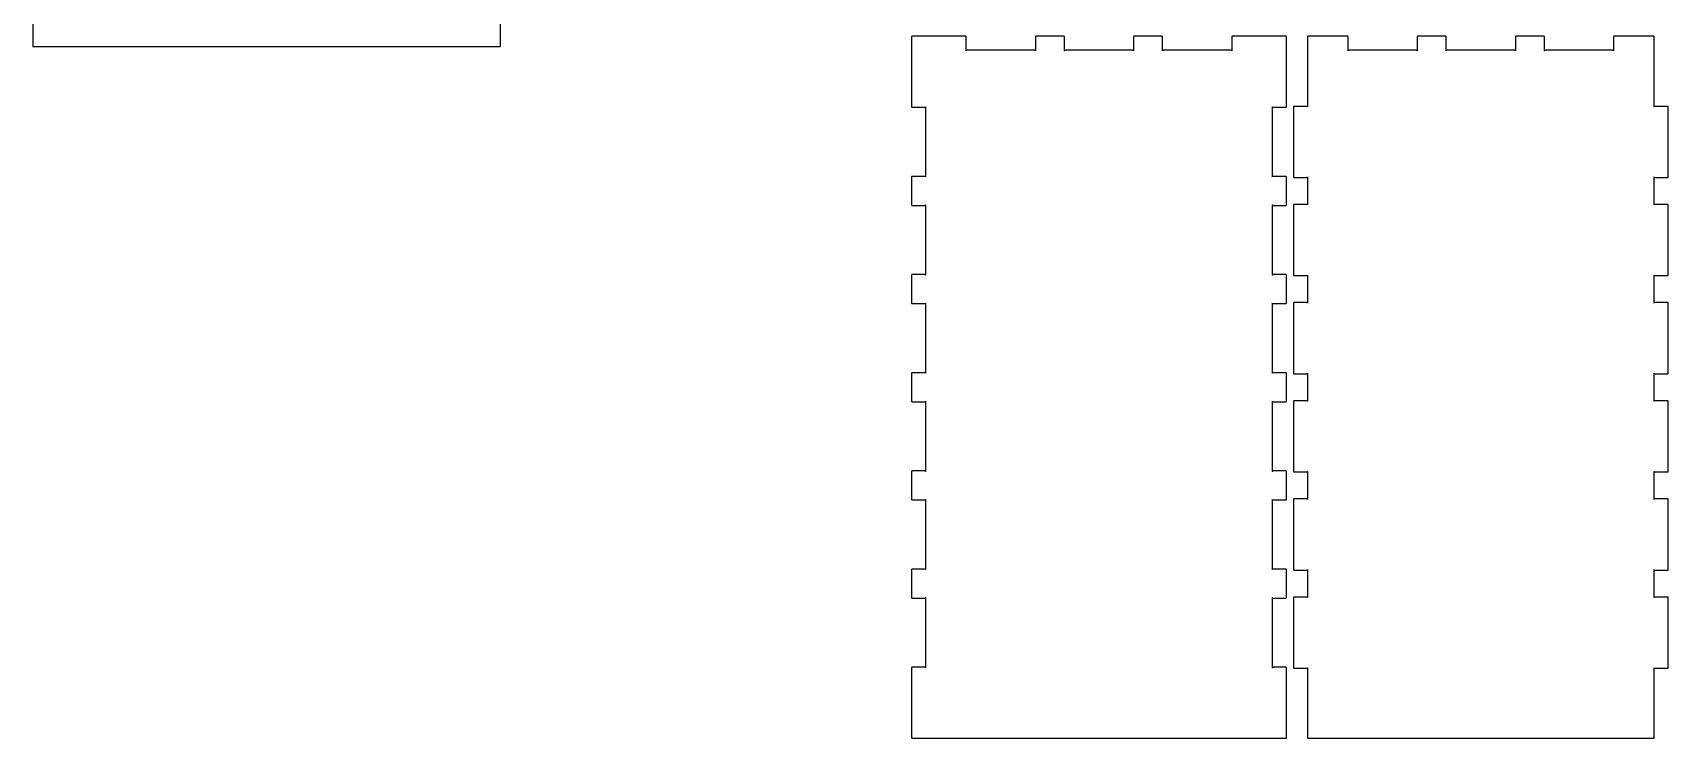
# Model space of a CAD drawing. Extents: x -178 to 375, y -261 to 165.
# Drawn here: x 25.4 to 375.3, y -260.7 to -109.8 of the extents above; entities that cross this region are included whole.
import ezdxf

# ---------------------------------------------------------------- set-up
doc = ezdxf.new("R2010")
doc.units = 0
doc.header["$MEASUREMENT"] = 0
doc.layers.add('MODELSKETCH_VISIBLE', color=7, linetype='CONTINUOUS')

msp = doc.modelspace()

# ---------------------------------------------------------------- linework, layer by layer
at = {"layer": 'MODELSKETCH_VISIBLE'}
for p, q in [((25.36, -12.73), (25.36, -112.73)), ((125.36, -12.73), (125.36, -112.73)), ((213.42, -110.58), (213.39, -110.63)), ((213.39, -110.63), (213.39, -110.65)), ((213.39, -110.65), (213.39, -113.65)), ((213.47, -110.55), (213.42, -110.58)), ((213.49, -110.55), (213.47, -110.55)), ((216.49, -110.55), (213.49, -110.55)), ((224.99, -110.55), (216.49, -110.55)), ((225.01, -110.55), (224.99, -110.55)), ((225.06, -110.58), (225.01, -110.55)), ((225.09, -110.63), (225.06, -110.58)), ((225.09, -110.65), (225.09, -110.63)), ((225.09, -113.65), (225.09, -110.65)), ((239.92, -110.58), (239.89, -110.63)), ((239.89, -110.63), (239.89, -110.65)), ((239.89, -110.65), (239.89, -113.65)), ((239.97, -110.55), (239.92, -110.58)), ((239.99, -110.55), (239.97, -110.55)), ((245.99, -110.55), (239.99, -110.55)), ((246.01, -110.55), (245.99, -110.55)), ((246.06, -110.58), (246.01, -110.55)), ((246.09, -110.63), (246.06, -110.58)), ((246.09, -110.65), (246.09, -110.63)), ((246.09, -113.65), (246.09, -110.65)), ((260.92, -110.58), (260.89, -110.63)), ((260.89, -110.63), (260.89, -110.65)), ((260.89, -110.65), (260.89, -113.65)), ((260.97, -110.55), (260.92, -110.58)), ((260.99, -110.55), (260.97, -110.55)), ((266.99, -110.55), (260.99, -110.55)), ((267.01, -110.55), (266.99, -110.55)), ((267.06, -110.58), (267.01, -110.55)), ((267.09, -110.63), (267.06, -110.58)), ((267.09, -110.65), (267.09, -110.63)), ((267.09, -113.65), (267.09, -110.65)), ((281.92, -110.58), (281.89, -110.63)), ((281.89, -110.63), (281.89, -110.65)), ((281.89, -110.65), (281.89, -113.65)), ((281.97, -110.55), (281.92, -110.58)), ((281.99, -110.55), (281.97, -110.55)), ((290.49, -110.55), (281.99, -110.55)), ((293.49, -110.55), (290.49, -110.55)), ((293.51, -110.55), (293.49, -110.55)), ((293.56, -110.58), (293.51, -110.55)), ((293.59, -110.63), (293.56, -110.58)), ((293.59, -110.65), (293.59, -110.63)), ((293.59, -113.65), (293.59, -110.65)), ((298.12, -110.58), (298.09, -110.63)), ((298.09, -110.63), (298.09, -110.65)), ((298.09, -110.65), (298.09, -113.65)), ((298.17, -110.55), (298.12, -110.58)), ((298.19, -110.55), (298.17, -110.55)), ((306.69, -110.55), (298.19, -110.55)), ((306.71, -110.55), (306.69, -110.55)), ((306.76, -110.58), (306.71, -110.55)), ((306.79, -110.63), (306.76, -110.58)), ((306.79, -110.65), (306.79, -110.63)), ((306.79, -113.65), (306.79, -110.65)), ((321.62, -110.58), (321.59, -110.63)), ((321.59, -110.63), (321.59, -110.65)), ((321.59, -110.65), (321.59, -113.65)), ((321.67, -110.55), (321.62, -110.58)), ((321.69, -110.55), (321.67, -110.55)), ((327.69, -110.55), (321.69, -110.55)), ((327.71, -110.55), (327.69, -110.55)), ((327.76, -110.58), (327.71, -110.55)), ((327.79, -110.63), (327.76, -110.58)), ((327.79, -110.65), (327.79, -110.63)), ((327.79, -113.65), (327.79, -110.65)), ((342.62, -110.58), (342.59, -110.63)), ((342.59, -110.63), (342.59, -110.65)), ((342.59, -110.65), (342.59, -113.65)), ((342.67, -110.55), (342.62, -110.58)), ((342.69, -110.55), (342.67, -110.55)), ((348.69, -110.55), (342.69, -110.55)), ((348.71, -110.55), (348.69, -110.55)), ((348.76, -110.58), (348.71, -110.55)), ((348.79, -110.63), (348.76, -110.58)), ((348.79, -110.65), (348.79, -110.63)), ((348.79, -113.65), (348.79, -110.65)), ((363.62, -110.58), (363.59, -110.63)), ((363.59, -110.63), (363.59, -110.65)), ((363.59, -110.65), (363.59, -113.65)), ((363.67, -110.55), (363.62, -110.58)), ((363.69, -110.55), (363.67, -110.55)), ((372.19, -110.55), (363.69, -110.55)), ((372.21, -110.55), (372.19, -110.55)), ((372.26, -110.58), (372.21, -110.55)), ((372.29, -110.63), (372.26, -110.58)), ((372.29, -110.65), (372.29, -110.63)), ((372.29, -113.65), (372.29, -110.65)), ((25.36, -112.73), (125.36, -112.73)), ((213.39, -113.65), (213.39, -125.65)), ((239.99, -113.55), (224.99, -113.55)), ((224.99, -113.55), (225.01, -113.55)), ((225.01, -113.55), (225.06, -113.58)), ((225.06, -113.58), (225.09, -113.63)), ((225.09, -113.63), (225.09, -113.65)), ((239.89, -113.63), (239.92, -113.58)), ((239.89, -113.65), (239.89, -113.63)), ((239.92, -113.58), (239.97, -113.55)), ((239.97, -113.55), (239.99, -113.55)), ((245.99, -113.55), (246.01, -113.55)), ((260.99, -113.55), (245.99, -113.55)), ((246.01, -113.55), (246.06, -113.58)), ((246.06, -113.58), (246.09, -113.63)), ((246.09, -113.63), (246.09, -113.65)), ((260.89, -113.63), (260.92, -113.58)), ((260.89, -113.65), (260.89, -113.63)), ((260.92, -113.58), (260.97, -113.55)), ((260.97, -113.55), (260.99, -113.55)), ((266.99, -113.55), (267.01, -113.55)), ((281.99, -113.55), (266.99, -113.55)), ((267.01, -113.55), (267.06, -113.58)), ((267.06, -113.58), (267.09, -113.63)), ((267.09, -113.63), (267.09, -113.65)), ((281.89, -113.63), (281.92, -113.58)), ((281.89, -113.65), (281.89, -113.63)), ((281.92, -113.58), (281.97, -113.55)), ((281.97, -113.55), (281.99, -113.55)), ((293.59, -125.65), (293.59, -113.65)), ((298.09, -113.65), (298.09, -125.65)), ((306.69, -113.55), (306.71, -113.55)), ((321.69, -113.55), (306.69, -113.55)), ((306.71, -113.55), (306.76, -113.58)), ((306.76, -113.58), (306.79, -113.63)), ((306.79, -113.63), (306.79, -113.65)), ((321.59, -113.63), (321.62, -113.58)), ((321.59, -113.65), (321.59, -113.63)), ((321.62, -113.58), (321.67, -113.55)), ((321.67, -113.55), (321.69, -113.55)), ((327.69, -113.55), (327.71, -113.55)), ((342.69, -113.55), (327.69, -113.55)), ((327.71, -113.55), (327.76, -113.58)), ((327.76, -113.58), (327.79, -113.63)), ((327.79, -113.63), (327.79, -113.65)), ((342.59, -113.63), (342.62, -113.58)), ((342.59, -113.65), (342.59, -113.63)), ((342.62, -113.58), (342.67, -113.55)), ((342.67, -113.55), (342.69, -113.55)), ((348.69, -113.55), (348.71, -113.55)), ((363.69, -113.55), (348.69, -113.55)), ((348.71, -113.55), (348.76, -113.58)), ((348.76, -113.58), (348.79, -113.63)), ((348.79, -113.63), (348.79, -113.65)), ((363.59, -113.63), (363.62, -113.58)), ((363.59, -113.65), (363.59, -113.63)), ((363.62, -113.58), (363.67, -113.55)), ((363.67, -113.55), (363.69, -113.55)), ((372.29, -125.65), (372.29, -113.65)), ((213.39, -125.65), (213.39, -125.66)), ((213.39, -125.66), (213.42, -125.72)), ((213.42, -125.72), (213.47, -125.75)), ((213.47, -125.75), (213.49, -125.75)), ((213.49, -125.75), (216.49, -125.75)), ((216.39, -125.66), (216.39, -125.65)), ((216.39, -125.65), (216.39, -140.65)), ((216.42, -125.72), (216.39, -125.66)), ((216.47, -125.75), (216.42, -125.72)), ((216.49, -125.75), (216.47, -125.75)), ((290.51, -125.75), (290.49, -125.75)), ((290.49, -125.75), (293.49, -125.75)), ((290.56, -125.72), (290.51, -125.75)), ((290.59, -125.66), (290.56, -125.72)), ((290.59, -140.65), (290.59, -125.65)), ((290.59, -125.65), (290.59, -125.66)), ((293.49, -125.75), (293.51, -125.75)), ((293.51, -125.75), (293.56, -125.72)), ((293.56, -125.72), (293.59, -125.66)), ((293.59, -125.66), (293.59, -125.65)), ((295.12, -125.58), (295.09, -125.63)), ((295.09, -125.63), (295.09, -125.65)), ((295.09, -125.65), (295.09, -140.65)), ((295.17, -125.55), (295.12, -125.58)), ((295.19, -125.55), (295.17, -125.55)), ((298.19, -125.55), (295.19, -125.55)), ((298.09, -125.63), (298.12, -125.58)), ((298.09, -125.65), (298.09, -125.63)), ((298.12, -125.58), (298.17, -125.55)), ((298.17, -125.55), (298.19, -125.55)), ((372.19, -125.55), (372.21, -125.55)), ((375.19, -125.55), (372.19, -125.55)), ((372.21, -125.55), (372.26, -125.58)), ((372.26, -125.58), (372.29, -125.63)), ((372.29, -125.63), (372.29, -125.65)), ((375.21, -125.55), (375.19, -125.55)), ((375.26, -125.58), (375.21, -125.55)), ((375.29, -125.63), (375.26, -125.58)), ((375.29, -125.65), (375.29, -125.63)), ((375.29, -140.65), (375.29, -125.65)), ((213.42, -140.58), (213.39, -140.63)), ((213.39, -140.63), (213.39, -140.65)), ((213.39, -140.65), (213.39, -146.65)), ((213.47, -140.55), (213.42, -140.58)), ((213.49, -140.55), (213.47, -140.55)), ((216.49, -140.55), (213.49, -140.55)), ((216.39, -140.63), (216.42, -140.58)), ((216.39, -140.65), (216.39, -140.63)), ((216.42, -140.58), (216.47, -140.55)), ((216.47, -140.55), (216.49, -140.55)), ((293.49, -140.55), (290.49, -140.55)), ((290.49, -140.55), (290.51, -140.55)), ((290.51, -140.55), (290.56, -140.58)), ((290.56, -140.58), (290.59, -140.63)), ((290.59, -140.63), (290.59, -140.65)), ((293.51, -140.55), (293.49, -140.55)), ((293.56, -140.58), (293.51, -140.55)), ((293.59, -140.63), (293.56, -140.58)), ((293.59, -140.65), (293.59, -140.63)), ((293.59, -146.65), (293.59, -140.65)), ((295.09, -140.65), (295.09, -140.66)), ((295.09, -140.66), (295.12, -140.72)), ((295.12, -140.72), (295.17, -140.75)), ((295.17, -140.75), (295.19, -140.75)), ((295.19, -140.75), (298.19, -140.75)), ((298.09, -140.65), (298.09, -146.65)), ((298.09, -140.66), (298.09, -140.65)), ((298.12, -140.72), (298.09, -140.66)), ((298.17, -140.75), (298.12, -140.72)), ((298.19, -140.75), (298.17, -140.75)), ((372.19, -140.75), (375.19, -140.75)), ((372.21, -140.75), (372.19, -140.75)), ((372.26, -140.72), (372.21, -140.75)), ((372.29, -140.66), (372.26, -140.72)), ((372.29, -140.65), (372.29, -140.66)), ((372.29, -146.65), (372.29, -140.65)), ((375.19, -140.75), (375.21, -140.75)), ((375.21, -140.75), (375.26, -140.72)), ((375.26, -140.72), (375.29, -140.66)), ((375.29, -140.66), (375.29, -140.65)), ((213.39, -146.65), (213.39, -146.66)), ((213.39, -146.66), (213.42, -146.72)), ((213.42, -146.72), (213.47, -146.75)), ((213.47, -146.75), (213.49, -146.75)), ((213.49, -146.75), (216.49, -146.75)), ((216.39, -146.66), (216.39, -146.65)), ((216.39, -146.65), (216.39, -161.65)), ((216.42, -146.72), (216.39, -146.66)), ((216.47, -146.75), (216.42, -146.72)), ((216.49, -146.75), (216.47, -146.75)), ((290.49, -146.75), (293.49, -146.75)), ((290.51, -146.75), (290.49, -146.75)), ((290.56, -146.72), (290.51, -146.75)), ((290.59, -146.66), (290.56, -146.72)), ((290.59, -146.65), (290.59, -146.66)), ((290.59, -161.65), (290.59, -146.65)), ((293.49, -146.75), (293.51, -146.75)), ((293.51, -146.75), (293.56, -146.72)), ((293.56, -146.72), (293.59, -146.66)), ((293.59, -146.66), (293.59, -146.65)), ((295.12, -146.58), (295.09, -146.63)), ((295.09, -146.63), (295.09, -146.65)), ((295.09, -146.65), (295.09, -161.65)), ((295.17, -146.55), (295.12, -146.58)), ((295.19, -146.55), (295.17, -146.55)), ((298.19, -146.55), (295.19, -146.55)), ((298.09, -146.63), (298.12, -146.58)), ((298.09, -146.65), (298.09, -146.63)), ((298.12, -146.58), (298.17, -146.55)), ((298.17, -146.55), (298.19, -146.55)), ((372.19, -146.55), (372.21, -146.55)), ((375.19, -146.55), (372.19, -146.55)), ((372.21, -146.55), (372.26, -146.58)), ((372.26, -146.58), (372.29, -146.63)), ((372.29, -146.63), (372.29, -146.65)), ((375.21, -146.55), (375.19, -146.55)), ((375.26, -146.58), (375.21, -146.55)), ((375.29, -146.63), (375.26, -146.58)), ((375.29, -146.65), (375.29, -146.63)), ((375.29, -161.65), (375.29, -146.65)), ((213.42, -161.58), (213.39, -161.63)), ((213.39, -161.63), (213.39, -161.65)), ((213.39, -161.65), (213.39, -167.65)), ((213.47, -161.55), (213.42, -161.58)), ((213.49, -161.55), (213.47, -161.55)), ((216.49, -161.55), (213.49, -161.55)), ((216.39, -161.63), (216.42, -161.58)), ((216.39, -161.65), (216.39, -161.63)), ((216.42, -161.58), (216.47, -161.55)), ((216.47, -161.55), (216.49, -161.55)), ((293.49, -161.55), (290.49, -161.55)), ((290.49, -161.55), (290.51, -161.55)), ((290.51, -161.55), (290.56, -161.58)), ((290.56, -161.58), (290.59, -161.63)), ((290.59, -161.63), (290.59, -161.65)), ((293.51, -161.55), (293.49, -161.55)), ((293.56, -161.58), (293.51, -161.55)), ((293.59, -161.63), (293.56, -161.58)), ((293.59, -161.65), (293.59, -161.63)), ((293.59, -167.65), (293.59, -161.65)), ((295.09, -161.65), (295.09, -161.66)), ((295.09, -161.66), (295.12, -161.72)), ((295.12, -161.72), (295.17, -161.75)), ((295.17, -161.75), (295.19, -161.75)), ((295.19, -161.75), (298.19, -161.75)), ((298.09, -161.66), (298.09, -161.65)), ((298.09, -161.65), (298.09, -167.65)), ((298.12, -161.72), (298.09, -161.66)), ((298.17, -161.75), (298.12, -161.72)), ((298.19, -161.75), (298.17, -161.75)), ((372.19, -161.75), (375.19, -161.75)), ((372.21, -161.75), (372.19, -161.75)), ((372.26, -161.72), (372.21, -161.75)), ((372.29, -161.66), (372.26, -161.72)), ((372.29, -161.65), (372.29, -161.66)), ((372.29, -167.65), (372.29, -161.65)), ((375.19, -161.75), (375.21, -161.75)), ((375.21, -161.75), (375.26, -161.72)), ((375.26, -161.72), (375.29, -161.66)), ((375.29, -161.66), (375.29, -161.65)), ((213.39, -167.65), (213.39, -167.66)), ((213.39, -167.66), (213.42, -167.72)), ((213.42, -167.72), (213.47, -167.75)), ((213.47, -167.75), (213.49, -167.75)), ((213.49, -167.75), (216.49, -167.75)), ((216.39, -167.66), (216.39, -167.65)), ((216.39, -167.65), (216.39, -182.65)), ((216.42, -167.72), (216.39, -167.66)), ((216.47, -167.75), (216.42, -167.72)), ((216.49, -167.75), (216.47, -167.75)), ((290.49, -167.75), (293.49, -167.75)), ((290.51, -167.75), (290.49, -167.75)), ((290.56, -167.72), (290.51, -167.75)), ((290.59, -167.66), (290.56, -167.72)), ((290.59, -167.65), (290.59, -167.66)), ((290.59, -182.65), (290.59, -167.65)), ((293.49, -167.75), (293.51, -167.75)), ((293.51, -167.75), (293.56, -167.72)), ((293.56, -167.72), (293.59, -167.66)), ((293.59, -167.66), (293.59, -167.65)), ((295.12, -167.58), (295.09, -167.63)), ((295.09, -167.63), (295.09, -167.65)), ((295.09, -167.65), (295.09, -182.65)), ((295.17, -167.55), (295.12, -167.58)), ((295.19, -167.55), (295.17, -167.55)), ((298.19, -167.55), (295.19, -167.55)), ((298.09, -167.63), (298.12, -167.58)), ((298.09, -167.65), (298.09, -167.63)), ((298.12, -167.58), (298.17, -167.55)), ((298.17, -167.55), (298.19, -167.55)), ((372.19, -167.55), (372.21, -167.55)), ((375.19, -167.55), (372.19, -167.55)), ((372.21, -167.55), (372.26, -167.58)), ((372.26, -167.58), (372.29, -167.63)), ((372.29, -167.63), (372.29, -167.65)), ((375.21, -167.55), (375.19, -167.55)), ((375.26, -167.58), (375.21, -167.55)), ((375.29, -167.63), (375.26, -167.58)), ((375.29, -167.65), (375.29, -167.63)), ((375.29, -182.65), (375.29, -167.65)), ((213.42, -182.58), (213.39, -182.63)), ((213.39, -182.63), (213.39, -182.65)), ((213.39, -182.65), (213.39, -188.65)), ((213.47, -182.55), (213.42, -182.58)), ((213.49, -182.55), (213.47, -182.55)), ((216.49, -182.55), (213.49, -182.55)), ((216.39, -182.63), (216.42, -182.58)), ((216.39, -182.65), (216.39, -182.63)), ((216.42, -182.58), (216.47, -182.55)), ((216.47, -182.55), (216.49, -182.55)), ((290.49, -182.55), (290.51, -182.55)), ((293.49, -182.55), (290.49, -182.55)), ((290.51, -182.55), (290.56, -182.58)), ((290.56, -182.58), (290.59, -182.63)), ((290.59, -182.63), (290.59, -182.65)), ((293.51, -182.55), (293.49, -182.55)), ((293.56, -182.58), (293.51, -182.55)), ((293.59, -182.63), (293.56, -182.58)), ((293.59, -182.65), (293.59, -182.63)), ((293.59, -188.65), (293.59, -182.65)), ((295.09, -182.65), (295.09, -182.66)), ((295.09, -182.66), (295.12, -182.72)), ((295.12, -182.72), (295.17, -182.75)), ((295.17, -182.75), (295.19, -182.75)), ((295.19, -182.75), (298.19, -182.75)), ((298.09, -182.66), (298.09, -182.65)), ((298.09, -182.65), (298.09, -188.65)), ((298.12, -182.72), (298.09, -182.66)), ((298.17, -182.75), (298.12, -182.72)), ((298.19, -182.75), (298.17, -182.75)), ((372.19, -182.75), (375.19, -182.75)), ((372.21, -182.75), (372.19, -182.75)), ((372.26, -182.72), (372.21, -182.75)), ((372.29, -182.66), (372.26, -182.72)), ((372.29, -182.65), (372.29, -182.66)), ((372.29, -188.65), (372.29, -182.65)), ((375.19, -182.75), (375.21, -182.75)), ((375.21, -182.75), (375.26, -182.72)), ((375.26, -182.72), (375.29, -182.66)), ((375.29, -182.66), (375.29, -182.65)), ((213.39, -188.65), (213.39, -188.66)), ((213.39, -188.66), (213.42, -188.72)), ((213.42, -188.72), (213.47, -188.75)), ((213.47, -188.75), (213.49, -188.75)), ((213.49, -188.75), (216.49, -188.75)), ((216.39, -188.65), (216.39, -203.65)), ((216.39, -188.66), (216.39, -188.65)), ((216.42, -188.72), (216.39, -188.66)), ((216.47, -188.75), (216.42, -188.72)), ((216.49, -188.75), (216.47, -188.75)), ((290.49, -188.75), (293.49, -188.75)), ((290.51, -188.75), (290.49, -188.75)), ((290.56, -188.72), (290.51, -188.75)), ((290.59, -188.66), (290.56, -188.72)), ((290.59, -188.65), (290.59, -188.66)), ((290.59, -203.65), (290.59, -188.65)), ((293.49, -188.75), (293.51, -188.75)), ((293.51, -188.75), (293.56, -188.72)), ((293.56, -188.72), (293.59, -188.66)), ((293.59, -188.66), (293.59, -188.65)), ((295.12, -188.58), (295.09, -188.63)), ((295.09, -188.63), (295.09, -188.65)), ((295.09, -188.65), (295.09, -203.65)), ((295.17, -188.55), (295.12, -188.58)), ((295.19, -188.55), (295.17, -188.55)), ((298.19, -188.55), (295.19, -188.55)), ((298.09, -188.63), (298.12, -188.58)), ((298.09, -188.65), (298.09, -188.63)), ((298.12, -188.58), (298.17, -188.55)), ((298.17, -188.55), (298.19, -188.55)), ((372.19, -188.55), (372.21, -188.55)), ((375.19, -188.55), (372.19, -188.55)), ((372.21, -188.55), (372.26, -188.58)), ((372.26, -188.58), (372.29, -188.63)), ((372.29, -188.63), (372.29, -188.65)), ((375.21, -188.55), (375.19, -188.55)), ((375.26, -188.58), (375.21, -188.55)), ((375.29, -188.63), (375.26, -188.58)), ((375.29, -188.65), (375.29, -188.63)), ((375.29, -203.65), (375.29, -188.65)), ((213.42, -203.58), (213.39, -203.63)), ((213.39, -203.63), (213.39, -203.65)), ((213.39, -203.65), (213.39, -209.65)), ((213.47, -203.55), (213.42, -203.58)), ((213.49, -203.55), (213.47, -203.55)), ((216.49, -203.55), (213.49, -203.55)), ((216.39, -203.63), (216.42, -203.58)), ((216.39, -203.65), (216.39, -203.63)), ((216.42, -203.58), (216.47, -203.55)), ((216.47, -203.55), (216.49, -203.55)), ((290.49, -203.55), (290.51, -203.55)), ((293.49, -203.55), (290.49, -203.55)), ((290.51, -203.55), (290.56, -203.58)), ((290.56, -203.58), (290.59, -203.63)), ((290.59, -203.63), (290.59, -203.65)), ((293.51, -203.55), (293.49, -203.55)), ((293.56, -203.58), (293.51, -203.55)), ((293.59, -203.63), (293.56, -203.58)), ((293.59, -203.65), (293.59, -203.63)), ((293.59, -209.65), (293.59, -203.65)), ((295.09, -203.65), (295.09, -203.66)), ((295.09, -203.66), (295.12, -203.72)), ((295.12, -203.72), (295.17, -203.75)), ((295.17, -203.75), (295.19, -203.75)), ((295.19, -203.75), (298.19, -203.75)), ((298.09, -203.66), (298.09, -203.65)), ((298.09, -203.65), (298.09, -209.65)), ((298.12, -203.72), (298.09, -203.66)), ((298.17, -203.75), (298.12, -203.72)), ((298.19, -203.75), (298.17, -203.75)), ((372.19, -203.75), (375.19, -203.75)), ((372.21, -203.75), (372.19, -203.75)), ((372.26, -203.72), (372.21, -203.75)), ((372.29, -203.66), (372.26, -203.72)), ((372.29, -203.65), (372.29, -203.66)), ((372.29, -209.65), (372.29, -203.65)), ((375.19, -203.75), (375.21, -203.75)), ((375.21, -203.75), (375.26, -203.72)), ((375.26, -203.72), (375.29, -203.66)), ((375.29, -203.66), (375.29, -203.65)), ((213.39, -209.65), (213.39, -209.66)), ((213.39, -209.66), (213.42, -209.72)), ((213.42, -209.72), (213.47, -209.75)), ((213.47, -209.75), (213.49, -209.75)), ((213.49, -209.75), (216.49, -209.75)), ((216.39, -209.65), (216.39, -224.65)), ((216.39, -209.66), (216.39, -209.65)), ((216.42, -209.72), (216.39, -209.66)), ((216.47, -209.75), (216.42, -209.72)), ((216.49, -209.75), (216.47, -209.75)), ((290.49, -209.75), (293.49, -209.75)), ((290.51, -209.75), (290.49, -209.75)), ((290.56, -209.72), (290.51, -209.75)), ((290.59, -209.66), (290.56, -209.72)), ((290.59, -209.65), (290.59, -209.66)), ((290.59, -224.65), (290.59, -209.65)), ((293.49, -209.75), (293.51, -209.75)), ((293.51, -209.75), (293.56, -209.72)), ((293.56, -209.72), (293.59, -209.66)), ((293.59, -209.66), (293.59, -209.65)), ((295.12, -209.58), (295.09, -209.63)), ((295.09, -209.63), (295.09, -209.65)), ((295.09, -209.65), (295.09, -224.65)), ((295.17, -209.55), (295.12, -209.58)), ((295.19, -209.55), (295.17, -209.55)), ((298.19, -209.55), (295.19, -209.55)), ((298.09, -209.63), (298.12, -209.58)), ((298.09, -209.65), (298.09, -209.63)), ((298.12, -209.58), (298.17, -209.55)), ((298.17, -209.55), (298.19, -209.55)), ((372.19, -209.55), (372.21, -209.55)), ((375.19, -209.55), (372.19, -209.55)), ((372.21, -209.55), (372.26, -209.58)), ((372.26, -209.58), (372.29, -209.63)), ((372.29, -209.63), (372.29, -209.65)), ((375.21, -209.55), (375.19, -209.55)), ((375.26, -209.58), (375.21, -209.55)), ((375.29, -209.63), (375.26, -209.58)), ((375.29, -209.65), (375.29, -209.63)), ((375.29, -224.65), (375.29, -209.65)), ((213.42, -224.58), (213.39, -224.63)), ((213.39, -224.63), (213.39, -224.65)), ((213.39, -224.65), (213.39, -230.65)), ((213.47, -224.55), (213.42, -224.58)), ((213.49, -224.55), (213.47, -224.55)), ((216.49, -224.55), (213.49, -224.55)), ((216.39, -224.63), (216.42, -224.58)), ((216.39, -224.65), (216.39, -224.63)), ((216.42, -224.58), (216.47, -224.55)), ((216.47, -224.55), (216.49, -224.55)), ((290.49, -224.55), (290.51, -224.55)), ((293.49, -224.55), (290.49, -224.55)), ((290.51, -224.55), (290.56, -224.58)), ((290.56, -224.58), (290.59, -224.63)), ((290.59, -224.63), (290.59, -224.65)), ((293.51, -224.55), (293.49, -224.55)), ((293.56, -224.58), (293.51, -224.55)), ((293.59, -224.63), (293.56, -224.58)), ((293.59, -224.65), (293.59, -224.63)), ((293.59, -230.65), (293.59, -224.65)), ((295.09, -224.65), (295.09, -224.66)), ((295.09, -224.66), (295.12, -224.72)), ((295.12, -224.72), (295.17, -224.75)), ((295.17, -224.75), (295.19, -224.75)), ((295.19, -224.75), (298.19, -224.75)), ((298.09, -224.66), (298.09, -224.65)), ((298.09, -224.65), (298.09, -230.65)), ((298.12, -224.72), (298.09, -224.66)), ((298.17, -224.75), (298.12, -224.72)), ((298.19, -224.75), (298.17, -224.75)), ((372.19, -224.75), (375.19, -224.75)), ((372.21, -224.75), (372.19, -224.75)), ((372.26, -224.72), (372.21, -224.75)), ((372.29, -224.66), (372.26, -224.72)), ((372.29, -224.65), (372.29, -224.66)), ((372.29, -230.65), (372.29, -224.65)), ((375.19, -224.75), (375.21, -224.75)), ((375.21, -224.75), (375.26, -224.72)), ((375.26, -224.72), (375.29, -224.66)), ((375.29, -224.66), (375.29, -224.65)), ((213.39, -230.65), (213.39, -230.66)), ((213.39, -230.66), (213.42, -230.72)), ((213.42, -230.72), (213.47, -230.75)), ((213.47, -230.75), (213.49, -230.75)), ((213.49, -230.75), (216.49, -230.75)), ((216.39, -230.65), (216.39, -245.65)), ((216.39, -230.66), (216.39, -230.65)), ((216.42, -230.72), (216.39, -230.66)), ((216.47, -230.75), (216.42, -230.72)), ((216.49, -230.75), (216.47, -230.75)), ((290.49, -230.75), (293.49, -230.75)), ((290.51, -230.75), (290.49, -230.75)), ((290.56, -230.72), (290.51, -230.75)), ((290.59, -230.66), (290.56, -230.72)), ((290.59, -230.65), (290.59, -230.66)), ((290.59, -245.65), (290.59, -230.65)), ((293.49, -230.75), (293.51, -230.75)), ((293.51, -230.75), (293.56, -230.72)), ((293.56, -230.72), (293.59, -230.66)), ((293.59, -230.66), (293.59, -230.65)), ((295.12, -230.58), (295.09, -230.63)), ((295.09, -230.63), (295.09, -230.65)), ((295.09, -230.65), (295.09, -245.65)), ((295.17, -230.55), (295.12, -230.58)), ((295.19, -230.55), (295.17, -230.55)), ((298.19, -230.55), (295.19, -230.55)), ((298.09, -230.63), (298.12, -230.58)), ((298.09, -230.65), (298.09, -230.63)), ((298.12, -230.58), (298.17, -230.55)), ((298.17, -230.55), (298.19, -230.55)), ((372.19, -230.55), (372.21, -230.55)), ((375.19, -230.55), (372.19, -230.55)), ((372.21, -230.55), (372.26, -230.58)), ((372.26, -230.58), (372.29, -230.63)), ((372.29, -230.63), (372.29, -230.65)), ((375.21, -230.55), (375.19, -230.55)), ((375.26, -230.58), (375.21, -230.55)), ((375.29, -230.63), (375.26, -230.58)), ((375.29, -230.65), (375.29, -230.63)), ((375.29, -245.65), (375.29, -230.65)), ((213.42, -245.58), (213.39, -245.63)), ((213.39, -245.63), (213.39, -245.65)), ((213.39, -245.65), (213.39, -257.65)), ((213.47, -245.55), (213.42, -245.58)), ((213.49, -245.55), (213.47, -245.55)), ((216.49, -245.55), (213.49, -245.55)), ((216.39, -245.63), (216.42, -245.58)), ((216.39, -245.65), (216.39, -245.63)), ((216.42, -245.58), (216.47, -245.55)), ((216.47, -245.55), (216.49, -245.55)), ((290.49, -245.55), (290.51, -245.55)), ((293.49, -245.55), (290.49, -245.55)), ((290.51, -245.55), (290.56, -245.58)), ((290.56, -245.58), (290.59, -245.63)), ((290.59, -245.63), (290.59, -245.65)), ((293.51, -245.55), (293.49, -245.55)), ((293.56, -245.58), (293.51, -245.55)), ((293.59, -245.63), (293.56, -245.58)), ((293.59, -245.65), (293.59, -245.63)), ((293.59, -257.65), (293.59, -245.65)), ((295.09, -245.65), (295.09, -245.66)), ((295.09, -245.66), (295.12, -245.72)), ((295.12, -245.72), (295.17, -245.75)), ((295.17, -245.75), (295.19, -245.75)), ((295.19, -245.75), (298.19, -245.75)), ((298.09, -245.65), (298.09, -257.65)), ((298.09, -245.66), (298.09, -245.65)), ((298.12, -245.72), (298.09, -245.66)), ((298.17, -245.75), (298.12, -245.72)), ((298.19, -245.75), (298.17, -245.75)), ((372.19, -245.75), (375.19, -245.75)), ((372.21, -245.75), (372.19, -245.75)), ((372.26, -245.72), (372.21, -245.75)), ((372.29, -245.66), (372.26, -245.72)), ((372.29, -245.65), (372.29, -245.66)), ((372.29, -257.65), (372.29, -245.65)), ((375.19, -245.75), (375.21, -245.75)), ((375.21, -245.75), (375.26, -245.72)), ((375.26, -245.72), (375.29, -245.66)), ((375.29, -245.66), (375.29, -245.65)), ((213.39, -257.65), (213.39, -260.65)), ((293.59, -260.65), (293.59, -257.65)), ((298.09, -257.65), (298.09, -260.65)), ((372.29, -260.65), (372.29, -257.65)), ((213.39, -260.65), (213.39, -260.66)), ((213.39, -260.66), (213.42, -260.72)), ((213.42, -260.72), (213.47, -260.75)), ((213.47, -260.75), (213.49, -260.75)), ((213.49, -260.75), (216.49, -260.75)), ((216.49, -260.75), (290.49, -260.75)), ((290.49, -260.75), (293.49, -260.75)), ((293.49, -260.75), (293.51, -260.75)), ((293.51, -260.75), (293.56, -260.72)), ((293.56, -260.72), (293.59, -260.66)), ((293.59, -260.66), (293.59, -260.65)), ((298.09, -260.65), (298.09, -260.66)), ((298.09, -260.66), (298.12, -260.72)), ((298.12, -260.72), (298.17, -260.75)), ((298.17, -260.75), (298.19, -260.75)), ((298.19, -260.75), (306.69, -260.75)), ((306.69, -260.75), (363.69, -260.75)), ((363.69, -260.75), (372.19, -260.75)), ((372.19, -260.75), (372.21, -260.75)), ((372.21, -260.75), (372.26, -260.72)), ((372.26, -260.72), (372.29, -260.66)), ((372.29, -260.66), (372.29, -260.65))]:
    msp.add_line(p, q, dxfattribs=at)

doc.saveas('drawing.dxf')
